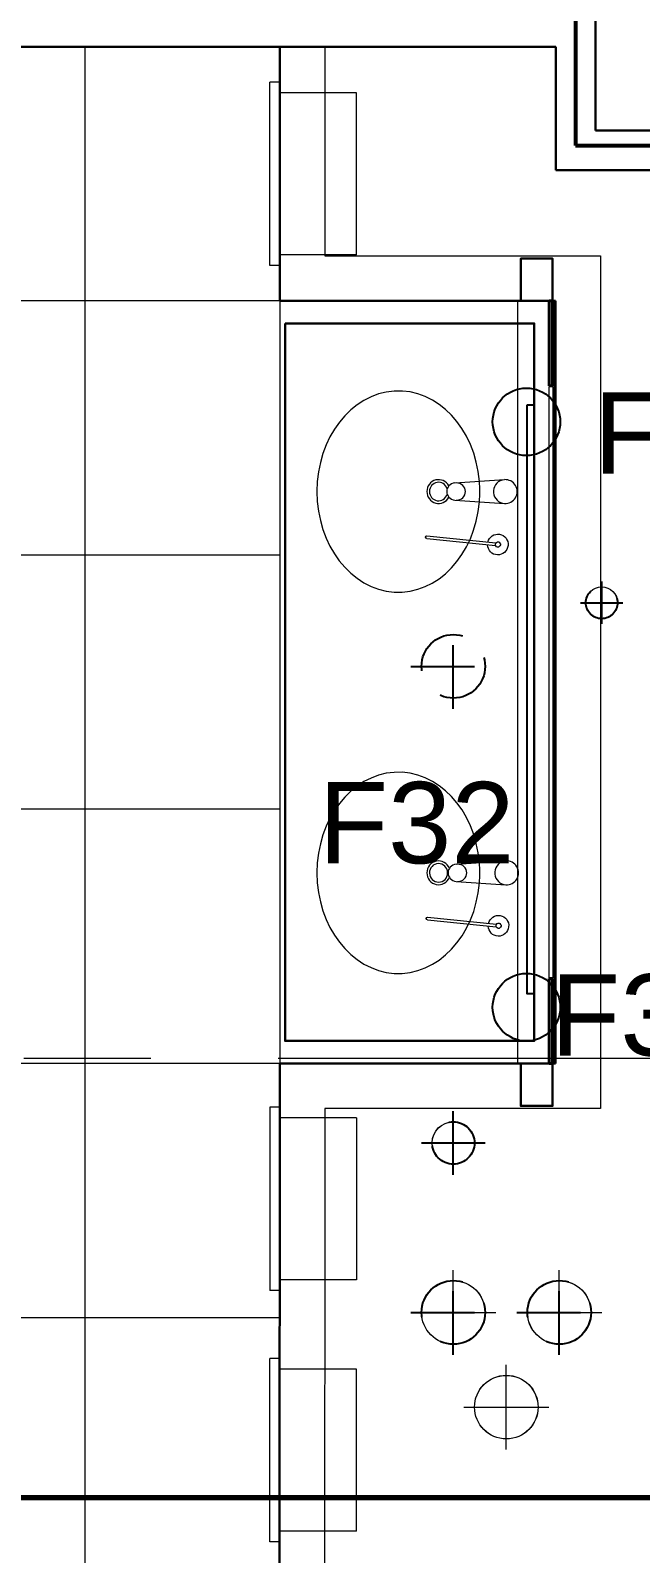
# Model space of a CAD drawing. Header units: inches. Extents: x -26500 to 0, y -3347 to 2257.
# Drawn here: x -21699.9 to -21642.4, y 620.4 to 764.2 of the extents above; entities that cross this region are included whole.
import ezdxf

# ---------------------------------------------------------------- set-up
doc = ezdxf.new("R2010")
doc.units = ezdxf.units.IN
doc.header["$LTSCALE"] = 48
doc.header["$MEASUREMENT"] = 0
doc.linetypes.add('A104$0$CENTER', pattern=[2, 1.25, -0.25, 0.25, -0.25])
doc.linetypes.add('NB - 5th floor_plan$0$HIDDEN2', pattern=[0.1875, 0.125, -0.0625])
for name, color, linetype in [('A104$0$A-COUNTER', 8, 'Continuous'), ('A104$0$A-FLOR-PFIX', 8, 'Continuous'), ('A104$0$A-FLOR-SLEEVE', 8, 'Continuous'), ('A104$0$A-FLOR-SPCL', 8, 'Continuous'), ('A104$0$A-GRID-GRDP0-15', 8, 'Continuous'), ('A104$0$A-WALL-FULL-INTR', 8, 'Continuous'), ('A104$0$bc104 - A-WALL-FIRE', 8, 'Continuous'), ('A104$0$Level 30', 8, 'Continuous'), ('A604$0$A-CLNG-LITE', 3, 'Continuous'), ('A604$0$A-CLNG-MECH-RTRN', 8, 'Continuous'), ('A604$0$A-CLNG-PATT', 8, 'Continuous'), ('A604$0$A-FLOR-SLEEVE', 8, 'Continuous'), ('E-FIRE', 234, 'Continuous'), ('E-Lite', 53, 'Continuous'), ('E-TEXT', 6, 'Continuous'), ('NB - 5th floor_plan$0$STWETSTACK', 1, 'NB - 5th floor_plan$0$HIDDEN2'), ('XREF', 7, 'Continuous')]:
    doc.layers.add(name, color=color, linetype=linetype)
doc.layers.add('E-Fire-Covr', color=240, linetype='Continuous', lineweight=70, plot=False)
doc.styles.add('M08', font='arial.ttf', dxfattribs={"height": 7.68})

# ---------------------------------------------------------------- blocks, each defined once
blk = doc.blocks.new('A104')
at = {"layer": 'A104$0$A-COUNTER', "lineweight": 30, "extrusion": (-7.22742e-37, -3.27481e-28, -1), "flags": 128}
blk.add_lwpolyline([(21675.8922, 736.5346), (21652.3886, 736.5346), (21652.3885, 668.7845), (21675.892, 668.7845), (21675.8922, 736.5346)], dxfattribs=at)
at = {"layer": 'A104$0$A-FLOR-PFIX', "lineweight": 13}
for p, q in [((-21659.8886, 721.4703), (-21655.1914, 721.7807)), ((-21659.8886, 719.8488), (-21655.1914, 719.5384)), ((-21659.7635, 685.4703), (-21655.0662, 685.7807)), ((-21659.7635, 683.8488), (-21655.0662, 683.5384))]:
    blk.add_line(p, q, dxfattribs=at)
at = {"layer": 'A104$0$A-FLOR-PFIX', "lineweight": 13, "extrusion": (0, 0, -1)}
for p, q in [((-21662.5351, 716.2181), (-21656.0297, 715.5549)), ((-21662.5134, 716.4665), (-21656.0121, 715.8021)), ((-21662.4725, 680.218), (-21655.9671, 679.5549)), ((-21662.4508, 680.4665), (-21655.9495, 679.8021))]:
    blk.add_line(p, q, dxfattribs=at)
at = {"layer": 'A104$0$A-FLOR-PFIX', "lineweight": 0}
for centre in [(-21655.1173, 720.6596), (-21654.9921, 684.6596)]:
    blk.add_arc(centre, 1.1236, 105.910271, 266.219372, dxfattribs=at)
at = {"layer": 'A104$0$A-FLOR-PFIX', "lineweight": 13}
for centre in [(-21655.1173, 720.6596), (-21654.9921, 684.6596)]:
    blk.add_arc(centre, 1.1236, 266.219372, 93.780628, dxfattribs=at)
for centre, major_axis, ratio, start_param, end_param in [((-21665.2048, 720.6596), (0, -9.5005), 0.80916883, 1.6718291, 7.75225316), ((-21659.7591, 720.6596), (0.8884, 0), 0.9222097, 1.71386052, 4.56932479), ((-21665.2048, 720.6553), (0, -9.5005), 0.80916883, 1.47083188, 1.67165562), ((-21665.2046, 684.6596), (0, -9.5005), 0.80916883, 1.67165562, 7.75312234), ((-21659.634, 684.6596), (0.8884, 0), 0.9222097, 1.71386052, 4.56932479), ((-21665.2046, 684.6596), (0, -9.5005), 0.80916883, 1.47083188, 1.67165562)]:
    blk.add_ellipse(centre, major_axis=major_axis, ratio=ratio, start_param=start_param, end_param=end_param, dxfattribs=at)
at = {"layer": 'A104$0$A-FLOR-PFIX', "lineweight": 0}
for centre, major_axis, ratio, start_param, end_param in [((-21661.4142, 720.6588), (0, 1.1251), 0.97753003, 5.20829141, 10.50067489), ((-21661.4142, 720.6588), (0, 0.8751), 0.97753003, 5.02794945, 10.68102131), ((-21659.7591, 720.6596), (0.8884, 0), 0.9222097, 4.71238898, 7.85398163), ((-21661.4141, 684.6588), (0, 1.1251), 0.97753003, 5.09815197, 10.61076194), ((-21661.4141, 684.6588), (0, 0.8751), 0.97753003, 4.74756061, 10.99648424), ((-21659.634, 684.6596), (0.8884, 0), 0.9222097, 4.71238898, 7.85398163)]:
    blk.add_ellipse(centre, major_axis=major_axis, ratio=ratio, start_param=start_param, end_param=end_param, dxfattribs=at)
at = {"layer": 'A104$0$A-FLOR-PFIX', "lineweight": 13, "extrusion": (0, 0, -1)}
for centre, major_axis, start_param, end_param in [((-21662.5228, 716.3402), (-0.0234, -0.1208), 6.19547185, 9.3370645), ((-21655.8187, 715.6596), (0.1874, 0.9663), 4.74938775, 10.78245637), ((-21662.4601, 680.3402), (-0.0234, -0.1208), 6.19547185, 9.3370645), ((-21655.756, 679.6596), (0.1874, 0.9663), 4.74938775, 10.78245637)]:
    blk.add_ellipse(centre, major_axis=major_axis, ratio=0.97753003, start_param=start_param, end_param=end_param, dxfattribs=at)
at = {"layer": 'A104$0$A-FLOR-PFIX', "lineweight": 13}
for centre in [(-21655.8187, 715.6596), (-21655.756, 679.6596)]:
    blk.add_ellipse(centre, major_axis=(-0.0469, -0.2416), ratio=0.97753003, dxfattribs=at)
at = {"layer": 'A104$0$A-FLOR-SLEEVE', "lineweight": 0}
for p, q in [((-21646.0236, 708.1574), (-21646.0236, 712.1574)), ((-21648.0236, 710.1574), (-21644.0236, 710.1574)), ((-21660.0236, 656.1574), (-21660.0236, 662.1574)), ((-21663.0236, 659.1574), (-21657.0236, 659.1574)), ((-21660.0236, 639.1574), (-21660.0236, 647.1574)), ((-21650.0236, 639.1574), (-21650.0236, 647.1574)), ((-21664.0236, 643.1574), (-21656.0236, 643.1574)), ((-21654.0236, 643.1574), (-21646.0236, 643.1574)), ((-21655.0218, 630.215), (-21655.0218, 638.215)), ((-21659.0218, 634.215), (-21651.0218, 634.215))]:
    blk.add_line(p, q, dxfattribs=at)
at = {"layer": 'A104$0$A-FLOR-SLEEVE', "lineweight": 13}
for centre, radius in [((-21646.0236, 710.1574), 1.5), ((-21660.0236, 659.1574), 2), ((-21660.0236, 643.1574), 3), ((-21650.0236, 643.1574), 3), ((-21655.0218, 634.215), 3)]:
    blk.add_circle(centre, radius, dxfattribs=at)
at = {"layer": 'A104$0$A-FLOR-SPCL', "lineweight": 13, "extrusion": (0, 0, -1)}
for p, q in [((-21677.3308, 742.0035), (-21677.3298, 759.3156)), ((-21676.3928, 759.317), (-21677.3298, 759.3156)), ((-21676.3938, 742.005), (-21676.3928, 759.317)), ((-21669.1423, 758.3156), (-21676.3928, 758.3165)), ((-21669.1438, 743.0035), (-21669.1423, 758.3156)), ((-21676.3938, 742.005), (-21677.3308, 742.0035)), ((-21669.1438, 743.0035), (-21676.3933, 743.0045)), ((-21676.3936, 662.5331), (-21677.3306, 662.5346)), ((-21677.3306, 662.5346), (-21677.3296, 645.2225)), ((-21676.3936, 662.5331), (-21676.3926, 645.2211)), ((-21669.1436, 661.5346), (-21676.3931, 661.5336)), ((-21669.1436, 661.5346), (-21669.1421, 646.2225)), ((-21669.1421, 646.2225), (-21676.3926, 646.2216)), ((-21676.3926, 645.2211), (-21677.3296, 645.2225)), ((-21677.3321, 621.5035), (-21677.3311, 638.8156)), ((-21676.3941, 638.817), (-21677.3311, 638.8156)), ((-21676.3951, 621.505), (-21676.3941, 638.817)), ((-21669.1436, 637.8156), (-21676.3941, 637.8165)), ((-21669.1451, 622.5035), (-21669.1436, 637.8156)), ((-21676.3951, 621.505), (-21677.3321, 621.5035)), ((-21669.1451, 622.5035), (-21676.3946, 622.5045))]:
    blk.add_line(p, q, dxfattribs=at)
at = {"layer": 'A104$0$A-GRID-GRDP0-15', "linetype": 'A104$0$CENTER', "lineweight": 0}
blk.add_line((-23884.5631, 667.1574), (-20368.7317, 667.1574), dxfattribs=at)
at = {"layer": 'A104$0$A-WALL-FULL-INTR', "lineweight": 30}
for p, q in [((-21646.6061, 774.7743), (-21646.6071, 754.7433)), ((-21737.1342, 762.6595), (-21676.3887, 762.6596)), ((-21650.3559, 762.6596), (-21676.3887, 762.6596)), ((-21676.3886, 738.6596), (-21676.3887, 762.6596)), ((-21650.3559, 762.6596), (-21650.356, 750.9933)), ((-21539.2318, 754.7433), (-21646.6071, 754.7433)), ((-21535.4818, 750.9933), (-21650.356, 750.9933)), ((-21676.3886, 738.6596), (-21650.389, 738.6595)), ((-21650.389, 738.6595), (-21650.3888, 666.6595)), ((-21676.3886, 666.6596), (-21676.4306, 606.0417)), ((-21676.3888, 666.6596), (-21650.3888, 666.6595))]:
    blk.add_line(p, q, dxfattribs=at)
at = {"layer": 'A104$0$A-WALL-FULL-INTR', "lineweight": 0, "flags": 128}
for points in [[(-21672.1387, 762.6597), (-21672.1387, 742.9097), (-21646.1391, 742.9097)], [(-21646.1391, 742.9097), (-21646.1388, 662.4097), (-21672.1417, 662.4097), (-21672.1776, 610.2919), (-21646.1843, 610.2919), (-21646.1344, 557.7847), (-21672.1388, 557.7847), (-21672.1388, 550.0347)]]:
    blk.add_lwpolyline(points, dxfattribs=at)
at = {"layer": 'A104$0$A-WALL-FULL-INTR', "lineweight": 30}
for points in [[(-21650.6616, 738.6595), (-21650.6616, 742.6595), (-21653.6616, 742.6595), (-21653.6616, 738.6595)], [(-21650.6616, 666.6595), (-21650.6616, 662.6595), (-21653.6616, 662.6595), (-21653.6616, 666.6595)]]:
    blk.add_3dface(points, dxfattribs=at)
at = {"layer": 'A104$0$bc104 - A-WALL-FIRE', "lineweight": 53}
for p, q in [((-21648.4809, 776.6493), (-21648.4809, 753.3164)), ((-21648.4809, 753.3164), (-21537.3568, 753.3164))]:
    blk.add_line(p, q, dxfattribs=at)
at = {"layer": 'A104$0$Level 30', "lineweight": 40, "extrusion": (0, 0, -1)}
for p, q in [((-21650.9741, 738.6595), (-21650.6616, 738.6595)), ((-21650.9741, 730.6247), (-21650.9741, 738.6595)), ((-21650.6616, 738.6595), (-21650.6616, 730.6247)), ((-21650.6616, 730.6247), (-21650.9741, 730.6247)), ((-21650.6614, 674.6944), (-21650.9739, 674.6944)), ((-21650.9739, 674.6944), (-21650.9739, 666.6595)), ((-21650.6614, 666.6595), (-21650.6614, 674.6944)), ((-21650.9739, 666.6595), (-21650.6614, 666.6595))]:
    blk.add_line(p, q, dxfattribs=at)
at = {"layer": 'A104$0$Level 30', "lineweight": 13}
blk.add_3dface([(-21650.9741, 730.5622), (-21650.6374, 730.5622), (-21650.6372, 674.7569), (-21650.9739, 674.7569)], dxfattribs=at)
blk = doc.blocks.new('NB - 5th floor_plan')
at = {"layer": 'NB - 5th floor_plan$0$STWETSTACK', "color": 1, "linetype": 'NB - 5th floor_plan$0$HIDDEN2'}
for p, q in [((-21646.0223, 708.1568, -0.0063), (-21646.0223, 712.1568, -0.0063)), ((-21648.0223, 710.1568, -0.0063), (-21644.0223, 710.1568, -0.0063)), ((-21660.0223, 700.1568, -0.0063), (-21660.0223, 708.1568, -0.0063)), ((-21664.0223, 704.1568, -0.0063), (-21656.0223, 704.1568, -0.0063)), ((-21660.0223, 656.1568, -0.0063), (-21660.0223, 662.1568, -0.0063)), ((-21663.0223, 659.1568, -0.0063), (-21657.0223, 659.1568, -0.0063)), ((-21660.0223, 639.1568, -0.0063), (-21660.0223, 647.1568, -0.0063)), ((-21650.0223, 639.1568, -0.0063), (-21650.0223, 647.1568, -0.0063)), ((-21664.0223, 643.1568, -0.0063), (-21656.0223, 643.1568, -0.0063)), ((-21654.0223, 643.1568, -0.0063), (-21646.0223, 643.1568, -0.0063))]:
    blk.add_line(p, q, dxfattribs=at)
for centre, radius in [((-21646.0223, 710.1568, -0.0063), 1.5), ((-21660.0223, 704.1568, -0.0063), 3), ((-21660.0223, 659.1568, -0.0063), 2), ((-21660.0223, 643.1568, -0.0063), 3), ((-21650.0223, 643.1568, -0.0063), 3)]:
    blk.add_circle(centre, radius, dxfattribs=at)
blk = doc.blocks.new('A604')
at = {"layer": 'A604$0$A-CLNG-LITE', "lineweight": 0}
for p, q in [((-21653.95, 738.66), (-21653.95, 666.66)), ((-21650.51, 738.66), (-21650.51, 666.66))]:
    blk.add_line(p, q, dxfattribs=at)
at = {"layer": 'A604$0$A-CLNG-MECH-RTRN', "lineweight": 0}
blk.add_line((-21737.14, 762.66, 0), (-21676.38, 762.66, 0), dxfattribs=at)
at = {"layer": 'A604$0$A-CLNG-PATT', "lineweight": 0}
for p, q in [((-21694.76, 550.03, 0), (-21694.76, 762.66, 0)), ((-21676.38, 738.66, 0), (-21737.14, 738.66, 0)), ((-21676.38, 738.66, 0), (-21676.38, 666.66, 0)), ((-21676.39, 714.66, 0), (-21737.14, 714.66, 0)), ((-21686.67, 714.66, 0), (-21735.13, 714.66, 0)), ((-21676.39, 690.66, 0), (-21737.14, 690.66, 0)), ((-21676.38, 666.66, 0), (-21737.14, 666.66, 0)), ((-21676.38, 642.66, 0), (-21737.13, 642.66, 0))]:
    blk.add_line(p, q, dxfattribs=at)
at = {"layer": 'A604$0$A-FLOR-SLEEVE', "lineweight": 0}
for p, q in [((-21646.02, 708.16), (-21646.02, 712.16)), ((-21648.02, 710.16), (-21644.02, 710.16)), ((-21660.02, 656.16), (-21660.02, 662.16)), ((-21663.02, 659.16), (-21657.02, 659.16)), ((-21660.02, 639.16), (-21660.02, 647.16)), ((-21650.02, 639.16), (-21650.02, 647.16)), ((-21664.02, 643.16), (-21656.02, 643.16)), ((-21654.02, 643.16), (-21646.02, 643.16)), ((-21655.02, 630.22), (-21655.02, 638.22)), ((-21659.02, 634.22), (-21651.02, 634.22))]:
    blk.add_line(p, q, dxfattribs=at)
at = {"layer": 'A604$0$A-FLOR-SLEEVE', "lineweight": 13}
for centre, radius in [((-21646.02, 710.16), 1.5), ((-21660.02, 659.16), 2), ((-21660.02, 643.16), 3), ((-21650.02, 643.16), 3), ((-21655.02, 634.22), 3)]:
    blk.add_circle(centre, radius, dxfattribs=at)
blk = doc.blocks.new('*U149')
at = {"layer": 'E-Fire-Covr'}
blk.add_lwpolyline([(10.15, 322), (318, 322), (318, -314), (-318, -314), (-318, 322), (-9.51, 322)], dxfattribs=at)

msp = doc.modelspace()

# ---------------------------------------------------------------- linework, layer by layer
at = {"layer": 'E-Lite', "elevation": 0}
msp.add_lwpolyline([(-21653.04, 728.85), (-21652.43, 728.85), (-21652.43, 673.23), (-21653.04, 673.23)], close=True, dxfattribs=at)
at = {"layer": 'E-Lite'}
for centre in [(-21653.12, 727.24), (-21653.12, 671.97)]:
    msp.add_circle(centre, 3.19, dxfattribs=at)

# ---------------------------------------------------------------- block references
at = {"layer": 'E-FIRE'}
msp.add_blockref('*U149', (-21797.05, 303.69), dxfattribs=at)
at = {"layer": 'XREF'}
for name in ['A104', 'NB - 5th floor_plan', 'A604']:
    msp.add_blockref(name, (0, 0), dxfattribs=at)

# ---------------------------------------------------------------- texts
at = {"layer": 'E-TEXT', "style": 'M08'}
for p in [(-21646.77, 722.35), (-21672.73, 685.56), (-21650.82, 667.41)]:
    msp.add_text('F32', height=7.68, dxfattribs=at).set_placement(p)

doc.saveas('drawing.dxf')
